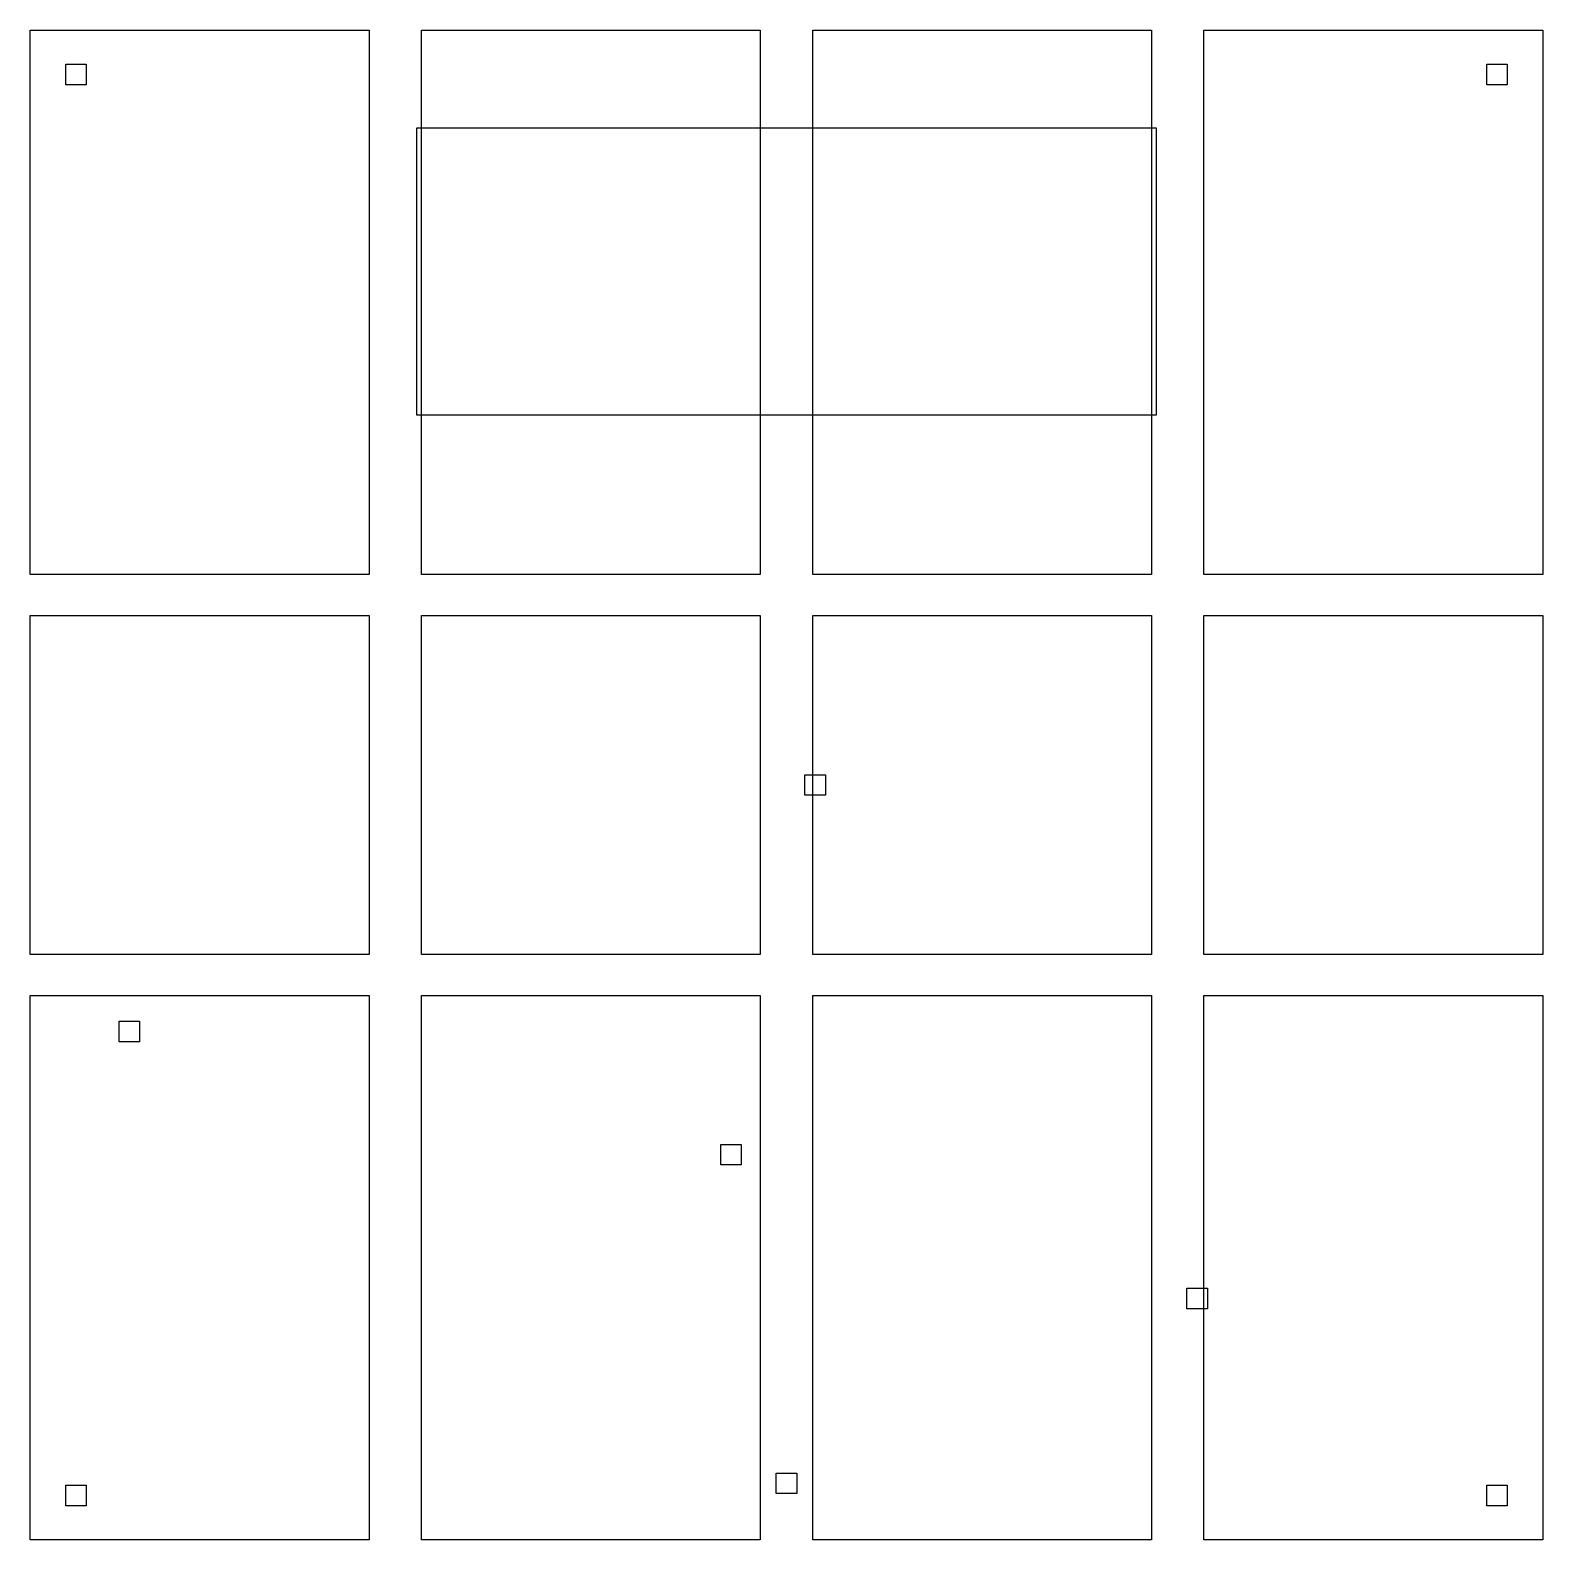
# Model space of a CAD drawing. Header units: millimetres. Extents: x 63.2 to 136.8, y -136.8 to -63.2.
import ezdxf

# ---------------------------------------------------------------- set-up
doc = ezdxf.new("R2010")
doc.units = ezdxf.units.MM

msp = doc.modelspace()

# ---------------------------------------------------------------- linework, layer by layer
at = {"linetype": 'CONTINUOUS'}
for p, q in [((63.175, -63.25), (79.675, -63.25)), ((63.175, -89.75), (63.175, -63.25)), ((79.675, -63.25), (79.675, -89.75)), ((82.225, -63.25), (98.725, -63.25)), ((82.225, -89.75), (82.225, -63.25)), ((98.725, -63.25), (98.725, -89.75)), ((101.275, -63.25), (117.775, -63.25)), ((101.275, -89.75), (101.275, -63.25)), ((117.775, -63.25), (117.775, -89.75)), ((120.325, -63.25), (136.825, -63.25)), ((120.325, -89.75), (120.325, -63.25)), ((136.825, -63.25), (136.825, -89.75)), ((64.9, -64.9), (65.9, -64.9)), ((64.9, -65.9), (64.9, -64.9)), ((65.9, -64.9), (65.9, -65.9)), ((134.1, -64.9), (135.1, -64.9)), ((134.1, -65.9), (134.1, -64.9)), ((135.1, -64.9), (135.1, -65.9)), ((65.9, -65.9), (64.9, -65.9)), ((135.1, -65.9), (134.1, -65.9)), ((82, -68), (118, -68)), ((82, -82), (82, -68)), ((118, -68), (118, -82)), ((118, -82), (82, -82)), ((79.675, -89.75), (63.175, -89.75)), ((98.725, -89.75), (82.225, -89.75)), ((117.775, -89.75), (101.275, -89.75)), ((136.825, -89.75), (120.325, -89.75)), ((63.175, -91.75), (79.675, -91.75)), ((63.175, -108.25), (63.175, -91.75)), ((79.675, -91.75), (79.675, -108.25)), ((82.225, -91.75), (98.725, -91.75)), ((82.225, -108.25), (82.225, -91.75)), ((98.725, -91.75), (98.725, -108.25)), ((101.275, -91.75), (117.775, -91.75)), ((101.275, -108.25), (101.275, -91.75)), ((117.775, -91.75), (117.775, -108.25)), ((120.325, -91.75), (136.825, -91.75)), ((120.325, -108.25), (120.325, -91.75)), ((136.825, -91.75), (136.825, -108.25)), ((100.9, -99.5), (101.9, -99.5)), ((100.9, -100.5), (100.9, -99.5)), ((101.9, -99.5), (101.9, -100.5)), ((101.9, -100.5), (100.9, -100.5)), ((79.675, -108.25), (63.175, -108.25)), ((98.725, -108.25), (82.225, -108.25)), ((117.775, -108.25), (101.275, -108.25)), ((136.825, -108.25), (120.325, -108.25)), ((63.175, -110.25), (79.675, -110.25)), ((63.175, -136.75), (63.175, -110.25)), ((79.675, -110.25), (79.675, -136.75)), ((82.225, -110.25), (98.725, -110.25)), ((82.225, -136.75), (82.225, -110.25)), ((98.725, -110.25), (98.725, -136.75)), ((101.275, -110.25), (117.775, -110.25)), ((101.275, -136.75), (101.275, -110.25)), ((117.775, -110.25), (117.775, -136.75)), ((120.325, -110.25), (136.825, -110.25)), ((120.325, -136.75), (120.325, -110.25)), ((136.825, -110.25), (136.825, -136.75)), ((67.5, -111.5), (68.5, -111.5)), ((67.5, -112.5), (67.5, -111.5)), ((68.5, -111.5), (68.5, -112.5)), ((68.5, -112.5), (67.5, -112.5)), ((96.8, -117.5), (97.8, -117.5)), ((96.8, -118.5), (96.8, -117.5)), ((97.8, -117.5), (97.8, -118.5)), ((97.8, -118.5), (96.8, -118.5)), ((119.5, -124.5), (120.5, -124.5)), ((119.5, -125.5), (119.5, -124.5)), ((120.5, -124.5), (120.5, -125.5)), ((120.5, -125.5), (119.5, -125.5)), ((99.5, -133.5), (100.5, -133.5)), ((99.5, -134.5), (99.5, -133.5)), ((100.5, -133.5), (100.5, -134.5)), ((64.9, -134.1), (65.9, -134.1)), ((64.9, -135.1), (64.9, -134.1)), ((65.9, -134.1), (65.9, -135.1)), ((100.5, -134.5), (99.5, -134.5)), ((134.1, -134.1), (135.1, -134.1)), ((134.1, -135.1), (134.1, -134.1)), ((135.1, -134.1), (135.1, -135.1)), ((65.9, -135.1), (64.9, -135.1)), ((135.1, -135.1), (134.1, -135.1)), ((79.675, -136.75), (63.175, -136.75)), ((98.725, -136.75), (82.225, -136.75)), ((117.775, -136.75), (101.275, -136.75)), ((136.825, -136.75), (120.325, -136.75))]:
    msp.add_line(p, q, dxfattribs=at)

doc.saveas('drawing.dxf')
